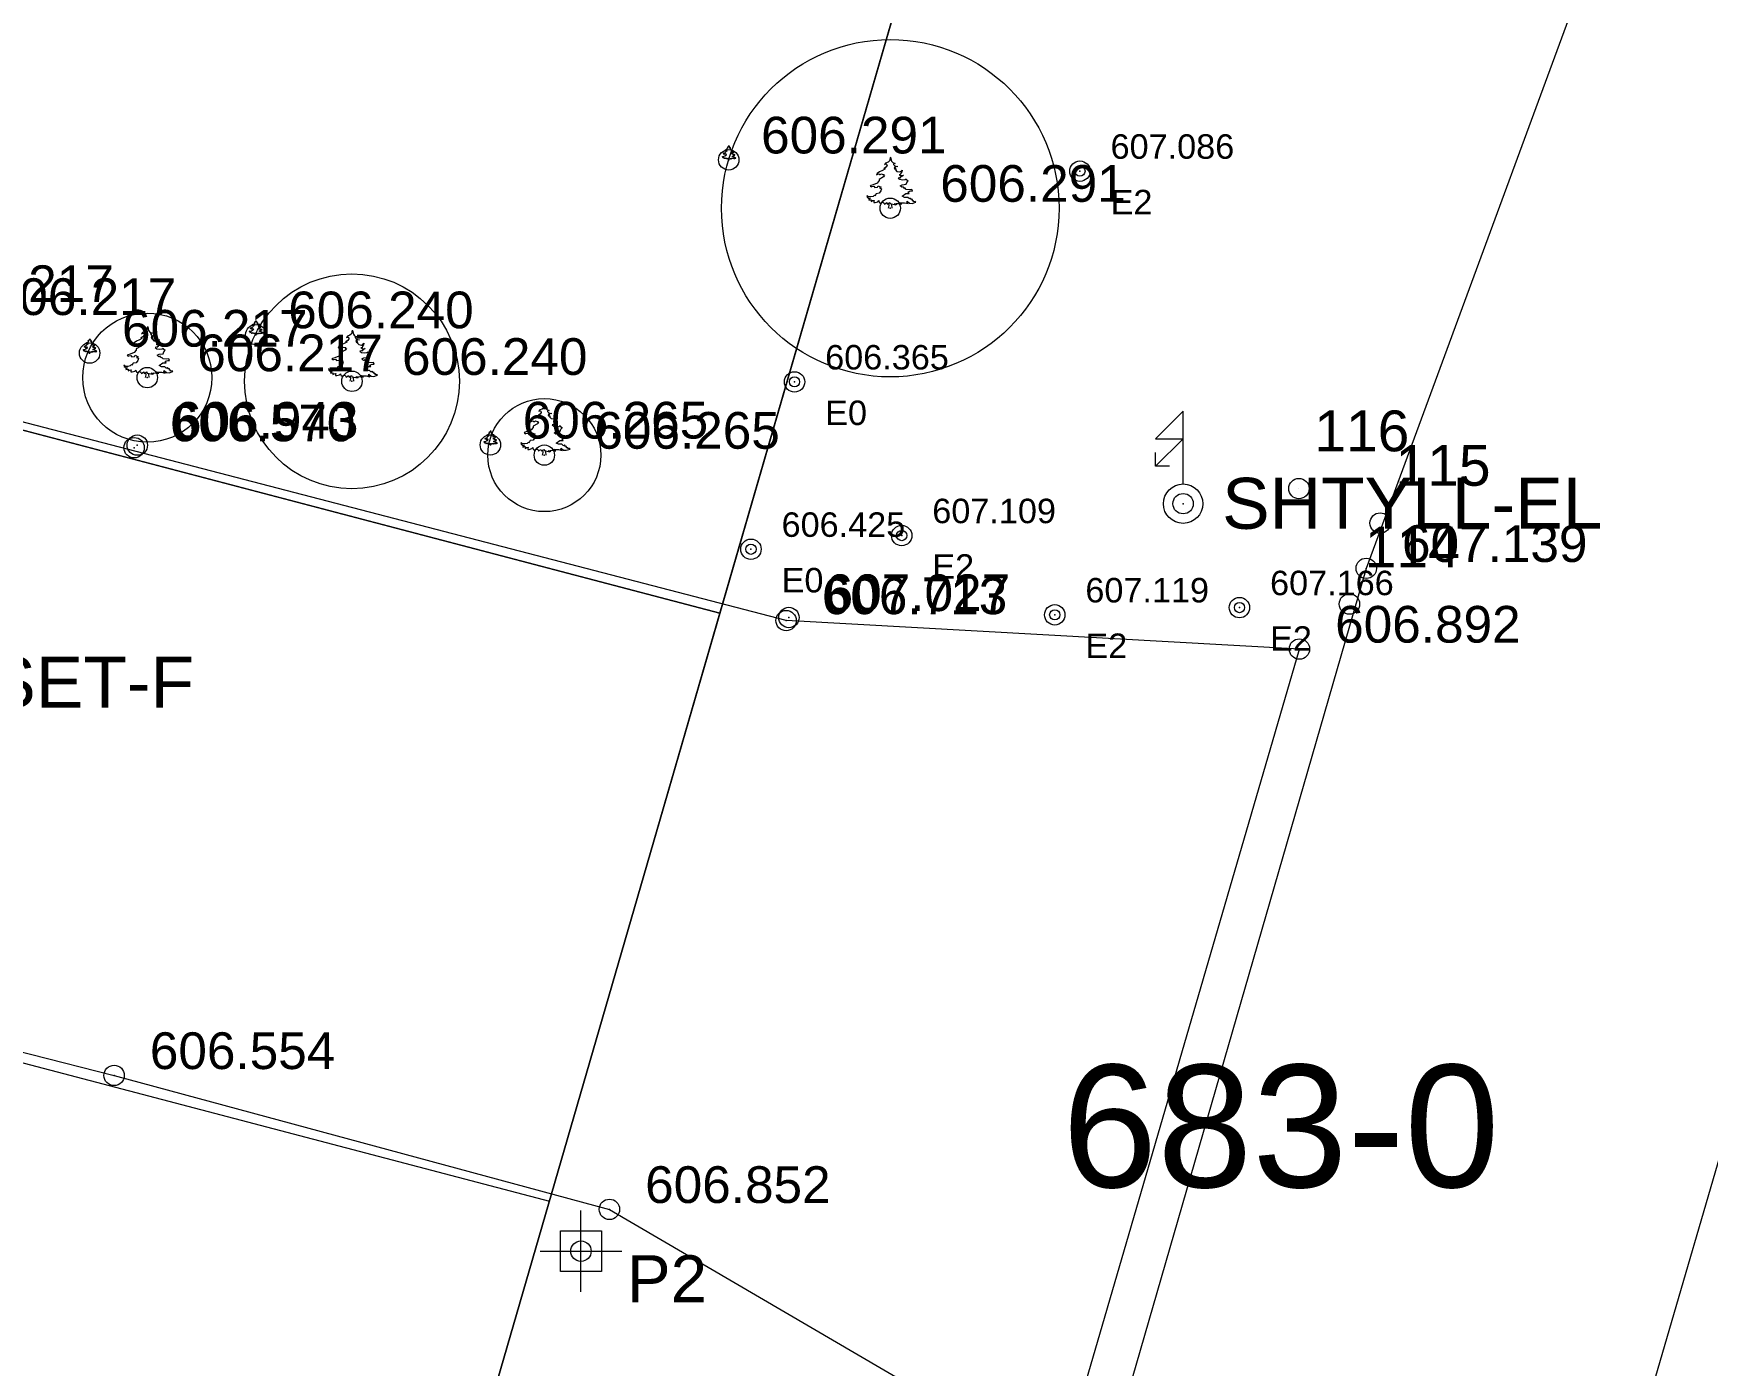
# Model space of a CAD drawing. Header units: metres. Extents: x 7508213 to 7508396, y 4696547 to 4696848.
# Drawn here: x 7508349.44 to 7508365.85, y 4696748.75 to 4696761.81 of the extents above; entities that cross this region are included whole.
import ezdxf

# ---------------------------------------------------------------- set-up
doc = ezdxf.new("R2010")
doc.units = ezdxf.units.M
doc.header["$PDMODE"] = 32
doc.header["$PDSIZE"] = 0.2
for name, color, linetype, lineweight, true_color in [('asfalt', 7, 'Continuous', 0, 0x7b8778), ('asfalt pikat', 7, 'Continuous', 0, 0x7b8778), ('muri pikat', 7, 'Continuous', 0, 0x874536), ('pisha', 7, 'Continuous', 0, 0x004d00), ('pisha kurorat', 7, 'Continuous', 0, 0x80b14e)]:
    doc.layers.add(name, color=color, linetype=linetype, lineweight=lineweight, true_color=true_color)
for name, color, linetype, lineweight in [('E0 pikat', 4, 'Continuous', 0), ('E1 pikat', 10, 'Continuous', 0), ('kati 0 pikat', 1, 'Continuous', 0), ('kati 0 pikat garb', 1, 'Continuous', 0), ('Nr-Kojshi', 251, 'Continuous', 0), ('Parc-Kojshi', 251, 'Continuous', 0), ('Parc-Re', 7, 'Continuous', 0), ('Puset fekali', 30, 'Continuous', 0), ('rrjet', 7, 'Continuous', 0), ('rruge', 31, 'Continuous', 0), ('rruge pikat', 31, 'Continuous', 0), ('Shtyll elektrike', 7, 'Continuous', 0)]:
    doc.layers.add(name, color=color, linetype=linetype, lineweight=lineweight)
doc.styles.get("Standard").update_dxf_attribs({"font": 'arial.ttf'})

# ---------------------------------------------------------------- blocks, each defined once
blk = doc.blocks.new('*U58')
at = {"color": 0, "linetype": 'ByBlock', "lineweight": -2, "transparency": 16777216}
blk.add_line((0, 0), (0, 0), dxfattribs=at)
blk.add_circle((0, 0), 0.5, dxfattribs=at)
blk = doc.blocks.new('*U1010', base_point=(7508350.233, 4696751.594, 606.554))
at = {"layer": 'rruge pikat', "linetype": 'ByBlock', "insert": (7508350.583, 4696751.834, 606.554), "char_height": 0.36, "attachment_point": 4}
blk.add_mtext('{\\C256;606.554}', dxfattribs=at)
blk = doc.blocks.new('*U1011', base_point=(7508350.233, 4696751.594, 606.554))
at = {"layer": 'rruge pikat', "linetype": 'ByBlock', "lineweight": -2}
blk.add_blockref('*U1010', (7508350.233, 4696751.594, 606.554), dxfattribs=at)
blk = doc.blocks.new('*U1012', base_point=(7508350.233, 4696751.594, 606.554))
at = {"layer": 'rruge pikat', "linetype": 'ByBlock', "lineweight": -2}
blk.add_blockref('*U1011', (7508350.233, 4696751.594, 606.554), dxfattribs=at)
at = {"layer": 'rruge pikat', "linetype": 'ByBlock', "lineweight": -2, "xscale": 0.1999999960000001, "yscale": 0.1999999960000001, "zscale": 0.1999999960000001}
blk.add_blockref('*U58', (7508350.233, 4696751.594, 606.554), dxfattribs=at)
blk = doc.blocks.new('*U1013', base_point=(7508355.087, 4696750.281, 606.852))
at = {"layer": 'rruge pikat', "linetype": 'ByBlock', "insert": (7508355.437, 4696750.521, 606.852), "char_height": 0.36, "attachment_point": 4}
blk.add_mtext('{\\C256;606.852}', dxfattribs=at)
blk = doc.blocks.new('*U1014', base_point=(7508355.087, 4696750.281, 606.852))
at = {"layer": 'rruge pikat', "linetype": 'ByBlock', "lineweight": -2}
blk.add_blockref('*U1013', (7508355.087, 4696750.281, 606.852), dxfattribs=at)
blk = doc.blocks.new('*U1015', base_point=(7508355.087, 4696750.281, 606.852))
at = {"layer": 'rruge pikat', "linetype": 'ByBlock', "lineweight": -2}
blk.add_blockref('*U1014', (7508355.087, 4696750.281, 606.852), dxfattribs=at)
at = {"layer": 'rruge pikat', "linetype": 'ByBlock', "lineweight": -2, "xscale": 0.1999999960000001, "yscale": 0.1999999960000001, "zscale": 0.1999999960000001}
blk.add_blockref('*U58', (7508355.087, 4696750.281, 606.852), dxfattribs=at)
blk = doc.blocks.new('*U1016', base_point=(7508356.818, 4696756.054, 606.713))
at = {"layer": 'rruge pikat', "linetype": 'ByBlock', "insert": (7508357.168, 4696756.294, 606.713), "char_height": 0.36, "attachment_point": 4}
blk.add_mtext('{\\C256;606.713}', dxfattribs=at)
blk = doc.blocks.new('*U1017', base_point=(7508356.818, 4696756.054, 606.713))
at = {"layer": 'rruge pikat', "linetype": 'ByBlock', "lineweight": -2}
blk.add_blockref('*U1016', (7508356.818, 4696756.054, 606.713), dxfattribs=at)
blk = doc.blocks.new('*U1018', base_point=(7508356.818, 4696756.054, 606.713))
at = {"layer": 'rruge pikat', "linetype": 'ByBlock', "lineweight": -2}
blk.add_blockref('*U1017', (7508356.818, 4696756.054, 606.713), dxfattribs=at)
at = {"layer": 'rruge pikat', "linetype": 'ByBlock', "lineweight": -2, "xscale": 0.1999999960000001, "yscale": 0.1999999960000001, "zscale": 0.1999999960000001}
blk.add_blockref('*U58', (7508356.818, 4696756.054, 606.713), dxfattribs=at)
blk = doc.blocks.new('*U1019', base_point=(7508356.846, 4696756.084, 607.027))
at = {"layer": 'muri pikat', "linetype": 'ByBlock', "insert": (7508357.196, 4696756.324, 607.027), "char_height": 0.36, "attachment_point": 4}
blk.add_mtext('{\\C256;607.027}', dxfattribs=at)
blk = doc.blocks.new('*U1020', base_point=(7508356.846, 4696756.084, 607.027))
at = {"layer": 'muri pikat', "linetype": 'ByBlock', "lineweight": -2}
blk.add_blockref('*U1019', (7508356.846, 4696756.084, 607.027), dxfattribs=at)
blk = doc.blocks.new('*U1021', base_point=(7508356.846, 4696756.084, 607.027))
at = {"layer": 'muri pikat', "linetype": 'ByBlock', "lineweight": -2}
blk.add_blockref('*U1020', (7508356.846, 4696756.084, 607.027), dxfattribs=at)
at = {"layer": 'muri pikat', "linetype": 'ByBlock', "lineweight": -2, "xscale": 0.1999999960000001, "yscale": 0.1999999960000001, "zscale": 0.1999999960000001}
blk.add_blockref('*U58', (7508356.846, 4696756.084, 607.027), dxfattribs=at)
blk = doc.blocks.new('*U1022', base_point=(7508350.46, 4696757.774, 606.943))
at = {"layer": 'muri pikat', "linetype": 'ByBlock', "insert": (7508350.81, 4696758.014, 606.943), "char_height": 0.36, "attachment_point": 4}
blk.add_mtext('{\\C256;606.943}', dxfattribs=at)
blk = doc.blocks.new('*U1023', base_point=(7508350.46, 4696757.774, 606.943))
at = {"layer": 'muri pikat', "linetype": 'ByBlock', "lineweight": -2}
blk.add_blockref('*U1022', (7508350.46, 4696757.774, 606.943), dxfattribs=at)
blk = doc.blocks.new('*U1024', base_point=(7508350.46, 4696757.774, 606.943))
at = {"layer": 'muri pikat', "linetype": 'ByBlock', "lineweight": -2}
blk.add_blockref('*U1023', (7508350.46, 4696757.774, 606.943), dxfattribs=at)
at = {"layer": 'muri pikat', "linetype": 'ByBlock', "lineweight": -2, "xscale": 0.1999999960000001, "yscale": 0.1999999960000001, "zscale": 0.1999999960000001}
blk.add_blockref('*U58', (7508350.46, 4696757.774, 606.943), dxfattribs=at)
blk = doc.blocks.new('*U1025', base_point=(7508350.429, 4696757.749, 606.57))
at = {"layer": 'muri pikat', "linetype": 'ByBlock', "insert": (7508350.779, 4696757.989, 606.57), "char_height": 0.36, "attachment_point": 4}
blk.add_mtext('{\\C256;606.570}', dxfattribs=at)
blk = doc.blocks.new('*U1026', base_point=(7508350.429, 4696757.749, 606.57))
at = {"layer": 'muri pikat', "linetype": 'ByBlock', "lineweight": -2}
blk.add_blockref('*U1025', (7508350.429, 4696757.749, 606.57), dxfattribs=at)
blk = doc.blocks.new('*U1027', base_point=(7508350.429, 4696757.749, 606.57))
at = {"layer": 'muri pikat', "linetype": 'ByBlock', "lineweight": -2}
blk.add_blockref('*U1026', (7508350.429, 4696757.749, 606.57), dxfattribs=at)
at = {"layer": 'muri pikat', "linetype": 'ByBlock', "lineweight": -2, "xscale": 0.1999999960000001, "yscale": 0.1999999960000001, "zscale": 0.1999999960000001}
blk.add_blockref('*U58', (7508350.429, 4696757.749, 606.57), dxfattribs=at)
blk = doc.blocks.new('*U1049', base_point=(7508361.849, 4696755.775, 606.892))
at = {"layer": 'rruge pikat', "linetype": 'ByBlock', "insert": (7508362.199, 4696756.015, 606.892), "char_height": 0.36, "attachment_point": 4}
blk.add_mtext('{\\C256;606.892}', dxfattribs=at)
blk = doc.blocks.new('*U1050', base_point=(7508361.849, 4696755.775, 606.892))
at = {"layer": 'rruge pikat', "linetype": 'ByBlock', "lineweight": -2}
blk.add_blockref('*U1049', (7508361.849, 4696755.775, 606.892), dxfattribs=at)
blk = doc.blocks.new('*U1051', base_point=(7508361.849, 4696755.775, 606.892))
at = {"layer": 'rruge pikat', "linetype": 'ByBlock', "lineweight": -2}
blk.add_blockref('*U1050', (7508361.849, 4696755.775, 606.892), dxfattribs=at)
at = {"layer": 'rruge pikat', "linetype": 'ByBlock', "lineweight": -2, "xscale": 0.1999999960000001, "yscale": 0.1999999960000001, "zscale": 0.1999999960000001}
blk.add_blockref('*U58', (7508361.849, 4696755.775, 606.892), dxfattribs=at)
blk = doc.blocks.new('Pole electricity_ Shtyllë Elekrike Druri - tension i lartë')
at = {"color": 1, "linetype": 'ByBlock', "lineweight": 0, "flags": 128}
for points in [[(0, 0.5), (0, 2.35), (-0.7, 1.65), (0, 1.65), (-0.7, 0.95)], [(-0.35, 0.95), (-0.7, 0.95), (-0.7, 1.3)]]:
    blk.add_lwpolyline(points, dxfattribs=at)
at = {"color": 1, "linetype": 'ByBlock', "lineweight": 0}
blk.add_circle((0, 0), 0.5, dxfattribs=at)
blk = doc.blocks.new('Shtylle_Elekrike_Druri')
at = {"color": 1, "lineweight": 0}
blk.add_blockref('Pole electricity_ Shtyllë Elekrike Druri - tension i lartë', (0, 0), dxfattribs=at)
blk = doc.blocks.new('*U1052', base_point=(7508360.709, 4696757.2, 606.998))
at = {"layer": 'Shtyll elektrike', "linetype": 'ByBlock', "insert": (7508361.091, 4696757.2, 606.998), "char_height": 0.5, "attachment_point": 4}
blk.add_mtext('SHTYLL-EL', dxfattribs=at)
blk = doc.blocks.new('*U1053', base_point=(7508360.709, 4696757.2, 606.998))
at = {"color": 0, "linetype": 'ByBlock', "lineweight": -2}
blk.add_blockref('*U1052', (7508360.709, 4696757.2, 606.998), dxfattribs=at)
blk = doc.blocks.new('*U1054', base_point=(7508360.709, 4696757.2, 606.998))
at = {"color": 0, "linetype": 'ByBlock', "lineweight": -2}
blk.add_blockref('*U1053', (7508360.709, 4696757.2, 606.998), dxfattribs=at)
at = {"layer": 'Shtyll elektrike', "color": 0, "linetype": 'ByBlock', "lineweight": -2, "xscale": 0.3859649109768737, "yscale": 0.3859649109768737, "zscale": 0.3859649109768737}
blk.add_blockref('Shtylle_Elekrike_Druri', (7508360.709, 4696757.2, 606.998), dxfattribs=at)
blk = doc.blocks.new('*U1055', base_point=(7508362.504, 4696756.566, 607.139))
at = {"layer": 'asfalt pikat', "linetype": 'ByBlock', "insert": (7508362.854, 4696756.806, 607.139), "char_height": 0.36, "attachment_point": 4}
blk.add_mtext('{\\C256;607.139}', dxfattribs=at)
blk = doc.blocks.new('*U1056', base_point=(7508362.504, 4696756.566, 607.139))
at = {"layer": 'asfalt pikat', "linetype": 'ByBlock', "lineweight": -2}
blk.add_blockref('*U1055', (7508362.504, 4696756.566, 607.139), dxfattribs=at)
blk = doc.blocks.new('*U1057', base_point=(7508362.504, 4696756.566, 607.139))
at = {"layer": 'asfalt pikat', "linetype": 'ByBlock', "lineweight": -2}
blk.add_blockref('*U1056', (7508362.504, 4696756.566, 607.139), dxfattribs=at)
at = {"layer": 'asfalt pikat', "linetype": 'ByBlock', "lineweight": -2, "xscale": 0.1999999960000001, "yscale": 0.1999999960000001, "zscale": 0.1999999960000001}
blk.add_blockref('*U58', (7508362.504, 4696756.566, 607.139), dxfattribs=at)
blk = doc.blocks.new('*U1100', base_point=(7508359.698, 4696760.46, 607.086))
at = {"layer": 'E1 pikat', "linetype": 'ByBlock', "char_height": 0.24}
for s, insert, attachment_point in [('607.086', (7508359.998, 4696760.7, 607.086), 4), ('E2', (7508359.998, 4696760.277, 607.086), 1)]:
    blk.add_mtext(s, dxfattribs=dict(at, insert=insert, attachment_point=attachment_point))
blk = doc.blocks.new('*U1101', base_point=(7508359.698, 4696760.46, 607.086))
at = {"layer": 'E1 pikat', "linetype": 'ByBlock', "lineweight": -2}
blk.add_blockref('*U1100', (7508359.698, 4696760.46, 607.086), dxfattribs=at)
blk = doc.blocks.new('*U1102', base_point=(7508359.698, 4696760.46, 607.086))
at = {"layer": 'E1 pikat', "linetype": 'ByBlock', "lineweight": -2}
blk.add_blockref('*U1101', (7508359.698, 4696760.46, 607.086), dxfattribs=at)
at = {"layer": 'E1 pikat', "linetype": 'ByBlock', "lineweight": -2, "xscale": 0.09999999800000003, "yscale": 0.09999999800000003, "zscale": 0.09999999800000003}
blk.add_blockref('*U58', (7508359.698, 4696760.46, 607.086), dxfattribs=at)
blk = doc.blocks.new('*U1103', base_point=(7508357.951, 4696756.887, 607.109))
at = {"layer": 'E1 pikat', "linetype": 'ByBlock', "char_height": 0.24}
for s, insert, attachment_point in [('607.109', (7508358.251, 4696757.127, 607.109), 4), ('E2', (7508358.251, 4696756.704, 607.109), 1)]:
    blk.add_mtext(s, dxfattribs=dict(at, insert=insert, attachment_point=attachment_point))
blk = doc.blocks.new('*U1104', base_point=(7508357.951, 4696756.887, 607.109))
at = {"layer": 'E1 pikat', "linetype": 'ByBlock', "lineweight": -2}
blk.add_blockref('*U1103', (7508357.951, 4696756.887, 607.109), dxfattribs=at)
blk = doc.blocks.new('*U1105', base_point=(7508357.951, 4696756.887, 607.109))
at = {"layer": 'E1 pikat', "linetype": 'ByBlock', "lineweight": -2}
blk.add_blockref('*U1104', (7508357.951, 4696756.887, 607.109), dxfattribs=at)
at = {"layer": 'E1 pikat', "linetype": 'ByBlock', "lineweight": -2, "xscale": 0.09999999800000003, "yscale": 0.09999999800000003, "zscale": 0.09999999800000003}
blk.add_blockref('*U58', (7508357.951, 4696756.887, 607.109), dxfattribs=at)
blk = doc.blocks.new('*U1106', base_point=(7508359.451, 4696756.11, 607.119))
at = {"layer": 'E1 pikat', "linetype": 'ByBlock', "char_height": 0.24}
for s, insert, attachment_point in [('607.119', (7508359.751, 4696756.35, 607.119), 4), ('E2', (7508359.751, 4696755.927, 607.119), 1)]:
    blk.add_mtext(s, dxfattribs=dict(at, insert=insert, attachment_point=attachment_point))
blk = doc.blocks.new('*U1107', base_point=(7508359.451, 4696756.11, 607.119))
at = {"layer": 'E1 pikat', "linetype": 'ByBlock', "lineweight": -2}
blk.add_blockref('*U1106', (7508359.451, 4696756.11, 607.119), dxfattribs=at)
blk = doc.blocks.new('*U1108', base_point=(7508359.451, 4696756.11, 607.119))
at = {"layer": 'E1 pikat', "linetype": 'ByBlock', "lineweight": -2}
blk.add_blockref('*U1107', (7508359.451, 4696756.11, 607.119), dxfattribs=at)
at = {"layer": 'E1 pikat', "linetype": 'ByBlock', "lineweight": -2, "xscale": 0.09999999800000003, "yscale": 0.09999999800000003, "zscale": 0.09999999800000003}
blk.add_blockref('*U58', (7508359.451, 4696756.11, 607.119), dxfattribs=at)
blk = doc.blocks.new('*U1109', base_point=(7508361.261, 4696756.181, 607.166))
at = {"layer": 'E1 pikat', "linetype": 'ByBlock', "char_height": 0.24}
for s, insert, attachment_point in [('607.166', (7508361.561, 4696756.421, 607.166), 4), ('E2', (7508361.561, 4696755.998, 607.166), 1)]:
    blk.add_mtext(s, dxfattribs=dict(at, insert=insert, attachment_point=attachment_point))
blk = doc.blocks.new('*U1110', base_point=(7508361.261, 4696756.181, 607.166))
at = {"layer": 'E1 pikat', "linetype": 'ByBlock', "lineweight": -2}
blk.add_blockref('*U1109', (7508361.261, 4696756.181, 607.166), dxfattribs=at)
blk = doc.blocks.new('*U1111', base_point=(7508361.261, 4696756.181, 607.166))
at = {"layer": 'E1 pikat', "linetype": 'ByBlock', "lineweight": -2}
blk.add_blockref('*U1110', (7508361.261, 4696756.181, 607.166), dxfattribs=at)
at = {"layer": 'E1 pikat', "linetype": 'ByBlock', "lineweight": -2, "xscale": 0.09999999800000003, "yscale": 0.09999999800000003, "zscale": 0.09999999800000003}
blk.add_blockref('*U58', (7508361.261, 4696756.181, 607.166), dxfattribs=at)
blk = doc.blocks.new('*U1112', base_point=(7508362.339, 4696756.216, 607.101))
at = {"layer": 'kati 0 pikat', "linetype": 'ByBlock', "insert": (7508362.489, 4696756.576, 607.101), "char_height": 0.4, "attachment_point": 7}
blk.add_mtext('114', dxfattribs=at)
blk = doc.blocks.new('*U1113', base_point=(7508362.339, 4696756.216, 607.101))
at = {"layer": 'kati 0 pikat', "linetype": 'ByBlock', "lineweight": -2}
blk.add_blockref('*U1112', (7508362.339, 4696756.216, 607.101), dxfattribs=at)
blk = doc.blocks.new('*U1114', base_point=(7508362.339, 4696756.216, 607.101))
at = {"layer": 'kati 0 pikat', "linetype": 'ByBlock', "lineweight": -2}
blk.add_blockref('*U1113', (7508362.339, 4696756.216, 607.101), dxfattribs=at)
at = {"layer": 'kati 0 pikat', "linetype": 'ByBlock', "lineweight": -2, "xscale": 0.1999999960000001, "yscale": 0.1999999960000001, "zscale": 0.1999999960000001}
blk.add_blockref('*U58', (7508362.339, 4696756.216, 607.101), dxfattribs=at)
blk = doc.blocks.new('*U1115', base_point=(7508362.64, 4696757.01, 607.108))
at = {"layer": 'kati 0 pikat', "linetype": 'ByBlock', "insert": (7508362.79, 4696757.37, 607.108), "char_height": 0.4, "attachment_point": 7}
blk.add_mtext('115', dxfattribs=at)
blk = doc.blocks.new('*U1116', base_point=(7508362.64, 4696757.01, 607.108))
at = {"layer": 'kati 0 pikat', "linetype": 'ByBlock', "lineweight": -2}
blk.add_blockref('*U1115', (7508362.64, 4696757.01, 607.108), dxfattribs=at)
blk = doc.blocks.new('*U1117', base_point=(7508362.64, 4696757.01, 607.108))
at = {"layer": 'kati 0 pikat', "linetype": 'ByBlock', "lineweight": -2}
blk.add_blockref('*U1116', (7508362.64, 4696757.01, 607.108), dxfattribs=at)
at = {"layer": 'kati 0 pikat', "linetype": 'ByBlock', "lineweight": -2, "xscale": 0.1999999960000001, "yscale": 0.1999999960000001, "zscale": 0.1999999960000001}
blk.add_blockref('*U58', (7508362.64, 4696757.01, 607.108), dxfattribs=at)
blk = doc.blocks.new('*U1118', base_point=(7508361.844, 4696757.348, 607.221))
at = {"layer": 'kati 0 pikat', "linetype": 'ByBlock', "insert": (7508361.994, 4696757.708, 607.221), "char_height": 0.4, "attachment_point": 7}
blk.add_mtext('116', dxfattribs=at)
blk = doc.blocks.new('*U1119', base_point=(7508361.844, 4696757.348, 607.221))
at = {"layer": 'kati 0 pikat', "linetype": 'ByBlock', "lineweight": -2}
blk.add_blockref('*U1118', (7508361.844, 4696757.348, 607.221), dxfattribs=at)
blk = doc.blocks.new('*U1120', base_point=(7508361.844, 4696757.348, 607.221))
at = {"layer": 'kati 0 pikat', "linetype": 'ByBlock', "lineweight": -2}
blk.add_blockref('*U1119', (7508361.844, 4696757.348, 607.221), dxfattribs=at)
at = {"layer": 'kati 0 pikat', "linetype": 'ByBlock', "lineweight": -2, "xscale": 0.1999999960000001, "yscale": 0.1999999960000001, "zscale": 0.1999999960000001}
blk.add_blockref('*U58', (7508361.844, 4696757.348, 607.221), dxfattribs=at)
blk = doc.blocks.new('Tree-Evergreen')
for points in [[(0.08, 11.86), (-0.14, 11), (-0.49, 10.7), (-1.08, 10.5), (-1.31, 10.2), (-1.08, 10.3), (-0.84, 10.25), (-0.73, 9.9), (-1, 9.51), (-1.39, 9.26), (-1.51, 9.16), (-1.19, 9.21), (-1.23, 9.11), (-1.78, 8.76), (-2.48, 8.46), (-3.03, 8.06), (-3.22, 7.76), (-3.03, 7.86), (-2.67, 7.96), (-2.48, 7.86), (-2.32, 7.86), (-2.05, 7.96)], [(0.09, 11.83), (0.32, 10.97), (0.61, 10.6), (1.14, 10.37), (0.95, 10.37), (0.75, 10.26), (0.76, 10.15), (1.06, 9.82), (1.75, 9.67), (1.28, 9.6), (0.87, 9.45), (0.99, 9.4), (0.9, 9.25), (1.26, 9.34), (0.97, 9.12), (1.38, 9.01), (1.23, 8.94), (1.56, 8.54), (2.23, 8.43), (2.57, 8.65), (2.74, 8.87), (2.73, 8.76), (2.69, 8.45), (2.42, 8.15), (2.33, 7.79), (2.04, 7.79), (2.36, 7.64), (2.76, 7.57), (3.07, 7.66), (2.83, 7.48), (2.45, 7.4), (2.64, 7.35), (2.28, 7.17), (2.49, 7.13), (1.85, 7.02), (2.23, 6.73), (2.83, 6.6), (3.47, 6.67), (3.72, 6.87), (3.74, 6.67), (4.19, 6.38)], [(-2.03, 7.96), (-1.7, 7.86), (-1.43, 7.86), (-1.58, 7.61), (-1.31, 7.61), (-1.55, 7.26), (-2.56, 6.71), (-2.6, 6.41), (-3.03, 5.86), (-3.96, 5.46), (-4.5, 5.31), (-4.66, 5.11), (-4.35, 4.96), (-4.27, 5.06), (-3.84, 5.11), (-3.61, 4.81), (-2.99, 4.91), (-2.79, 5.21), (-2.13, 4.86), (-2.4, 4.86), (-2.52, 4.71), (-2.05, 4.51), (-2.17, 4.01), (-2.6, 3.46), (-3.3, 3.37), (-3.61, 2.82), (-3.69, 3.02), (-4, 2.72), (-4.54, 2.62), (-5.05, 2.62), (-5.44, 2.87), (-5.4, 2.57), (-5.17, 2.42), (-5.09, 2.27), (-4.7, 2.32), (-4.97, 1.87), (-4.47, 1.97), (-4.47, 1.57), (-4.12, 1.77), (-3.73, 1.82), (-3.84, 1.57), (-3.8, 1.32), (-3.53, 1.32), (-2.87, 1.52), (-2.64, 1.77), (-2.56, 1.32), (-2.13, 1.12), (-2.05, 1.27), (-1.7, 1.42), (-1.51, 1.27), (-1.35, 0.97), (-0.81, 1.32), (-0.69, 0.97), (-0.1, 1.32), (0.01, 1.07), (1.26, 0.77), (0.87, 1.02), (1.53, 0.87), (1.26, 1.07), (1.8, 1.12), (2.27, 0.97), (2.7, 1.02), (2.23, 1.27), (3.32, 1.27), (4.14, 1.07), (3.87, 1.37), (3.95, 1.62), (4.49, 1.17), (5.11, 1.12), (5.97, 1.42), (5.78, 1.57), (5.43, 1.52), (5.43, 1.72), (5.15, 1.72), (5.15, 2.02), (4.92, 2.02), (4.69, 2.37), (4.61, 2.17), (4.37, 2.22), (4.06, 2.52), (3.63, 2.52), (3.28, 2.52), (2.74, 2.82), (3.63, 3.41), (4.37, 3.41), (4.18, 3.81), (4.76, 4.01), (5.15, 3.96), (5, 4.36), (4.45, 4.26), (3.67, 4.36), (3.4, 4.71), (3.17, 4.61), (3.01, 4.96), (2.66, 4.86), (2.27, 5.21), (2.78, 5.46), (3.67, 5.56), (3.87, 6.01), (4.18, 6.36)]]:
    blk.add_lwpolyline(points)
at = {"flags": 128}
for points in [[(-0.41, 0), (-0.28, 0.63), (-0.32, 1.18)], [(0.41, 0), (0.34, 0.8), (0.35, 0.99)]]:
    blk.add_lwpolyline(points, dxfattribs=at)
blk = doc.blocks.new('*U1166', base_point=(7508348.095, 4696759.114, 606.217))
at = {"layer": 'pisha kurorat', "linetype": 'ByBlock', "insert": (7508348.412, 4696759.354, 606.217), "char_height": 0.36, "attachment_point": 4}
blk.add_mtext('{\\C256;606.217}', dxfattribs=at)
blk = doc.blocks.new('*U1167', base_point=(7508348.095, 4696759.114, 606.217))
at = {"layer": 'pisha kurorat', "linetype": 'ByBlock', "lineweight": -2}
blk.add_blockref('*U1166', (7508348.095, 4696759.114, 606.217), dxfattribs=at)
blk = doc.blocks.new('*U1168', base_point=(7508348.095, 4696759.114, 606.217))
at = {"layer": 'pisha kurorat', "linetype": 'ByBlock', "lineweight": -2}
blk.add_blockref('*U1167', (7508348.095, 4696759.114, 606.217), dxfattribs=at)
at = {"layer": 'pisha kurorat', "linetype": 'ByBlock', "lineweight": -2, "xscale": 0.0118018967334034, "yscale": 0.0118018967334034, "zscale": 0.0118018967334034}
blk.add_blockref('Tree-Evergreen', (7508348.095, 4696759.114, 606.217), dxfattribs=at)
blk = doc.blocks.new('*U1169', base_point=(7508348.534, 4696758.987, 606.217))
at = {"layer": 'pisha', "linetype": 'ByBlock', "insert": (7508349.024, 4696759.227, 606.217), "char_height": 0.36, "attachment_point": 4}
blk.add_mtext('{\\C256;606.217}', dxfattribs=at)
blk = doc.blocks.new('*U1170', base_point=(7508348.534, 4696758.987, 606.217))
at = {"layer": 'pisha', "linetype": 'ByBlock', "lineweight": -2}
blk.add_blockref('*U1169', (7508348.534, 4696758.987, 606.217), dxfattribs=at)
blk = doc.blocks.new('*U1171', base_point=(7508348.534, 4696758.987, 606.217))
at = {"layer": 'pisha', "linetype": 'ByBlock', "lineweight": -2, "xscale": 0.04214963119072643, "yscale": 0.04214963119072643, "zscale": 0.04214963119072643}
blk.add_blockref('Tree-Evergreen', (7508348.534, 4696758.987, 606.217), dxfattribs=at)
at = {"layer": 'pisha', "linetype": 'ByBlock', "lineweight": -2}
blk.add_blockref('*U1170', (7508348.534, 4696758.987, 606.217), dxfattribs=at)
blk = doc.blocks.new('*U1172', base_point=(7508350.558, 4696758.436, 606.217))
at = {"layer": 'pisha', "linetype": 'ByBlock', "insert": (7508351.048, 4696758.676, 606.217), "char_height": 0.36, "attachment_point": 4}
blk.add_mtext('{\\C256;606.217}', dxfattribs=at)
blk = doc.blocks.new('*U1173', base_point=(7508350.558, 4696758.436, 606.217))
at = {"layer": 'pisha', "linetype": 'ByBlock', "lineweight": -2}
blk.add_blockref('*U1172', (7508350.558, 4696758.436, 606.217), dxfattribs=at)
blk = doc.blocks.new('*U1174', base_point=(7508350.558, 4696758.436, 606.217))
at = {"layer": 'pisha', "linetype": 'ByBlock', "lineweight": -2, "xscale": 0.04214963119072643, "yscale": 0.04214963119072643, "zscale": 0.04214963119072643}
blk.add_blockref('Tree-Evergreen', (7508350.558, 4696758.436, 606.217), dxfattribs=at)
at = {"layer": 'pisha', "linetype": 'ByBlock', "lineweight": -2}
blk.add_blockref('*U1173', (7508350.558, 4696758.436, 606.217), dxfattribs=at)
blk = doc.blocks.new('*U1175', base_point=(7508349.993, 4696758.677, 606.217))
at = {"layer": 'pisha kurorat', "linetype": 'ByBlock', "insert": (7508350.31, 4696758.917, 606.217), "char_height": 0.36, "attachment_point": 4}
blk.add_mtext('{\\C256;606.217}', dxfattribs=at)
blk = doc.blocks.new('*U1176', base_point=(7508349.993, 4696758.677, 606.217))
at = {"layer": 'pisha kurorat', "linetype": 'ByBlock', "lineweight": -2}
blk.add_blockref('*U1175', (7508349.993, 4696758.677, 606.217), dxfattribs=at)
blk = doc.blocks.new('*U1177', base_point=(7508349.993, 4696758.677, 606.217))
at = {"layer": 'pisha kurorat', "linetype": 'ByBlock', "lineweight": -2}
blk.add_blockref('*U1176', (7508349.993, 4696758.677, 606.217), dxfattribs=at)
at = {"layer": 'pisha kurorat', "linetype": 'ByBlock', "lineweight": -2, "xscale": 0.0118018967334034, "yscale": 0.0118018967334034, "zscale": 0.0118018967334034}
blk.add_blockref('Tree-Evergreen', (7508349.993, 4696758.677, 606.217), dxfattribs=at)
blk = doc.blocks.new('*U1178', base_point=(7508351.622, 4696758.857, 606.24))
at = {"layer": 'pisha kurorat', "linetype": 'ByBlock', "insert": (7508351.939, 4696759.097, 606.24), "char_height": 0.36, "attachment_point": 4}
blk.add_mtext('{\\C256;606.240}', dxfattribs=at)
blk = doc.blocks.new('*U1179', base_point=(7508351.622, 4696758.857, 606.24))
at = {"layer": 'pisha kurorat', "linetype": 'ByBlock', "lineweight": -2}
blk.add_blockref('*U1178', (7508351.622, 4696758.857, 606.24), dxfattribs=at)
blk = doc.blocks.new('*U1180', base_point=(7508351.622, 4696758.857, 606.24))
at = {"layer": 'pisha kurorat', "linetype": 'ByBlock', "lineweight": -2}
blk.add_blockref('*U1179', (7508351.622, 4696758.857, 606.24), dxfattribs=at)
at = {"layer": 'pisha kurorat', "linetype": 'ByBlock', "lineweight": -2, "xscale": 0.0118018967334034, "yscale": 0.0118018967334034, "zscale": 0.0118018967334034}
blk.add_blockref('Tree-Evergreen', (7508351.622, 4696758.857, 606.24), dxfattribs=at)
blk = doc.blocks.new('*U1181', base_point=(7508352.564, 4696758.4, 606.24))
at = {"layer": 'pisha', "linetype": 'ByBlock', "insert": (7508353.054, 4696758.64, 606.24), "char_height": 0.36, "attachment_point": 4}
blk.add_mtext('{\\C256;606.240}', dxfattribs=at)
blk = doc.blocks.new('*U1182', base_point=(7508352.564, 4696758.4, 606.24))
at = {"layer": 'pisha', "linetype": 'ByBlock', "lineweight": -2}
blk.add_blockref('*U1181', (7508352.564, 4696758.4, 606.24), dxfattribs=at)
blk = doc.blocks.new('*U1183', base_point=(7508352.564, 4696758.4, 606.24))
at = {"layer": 'pisha', "linetype": 'ByBlock', "lineweight": -2, "xscale": 0.04214963119072643, "yscale": 0.04214963119072643, "zscale": 0.04214963119072643}
blk.add_blockref('Tree-Evergreen', (7508352.564, 4696758.4, 606.24), dxfattribs=at)
at = {"layer": 'pisha', "linetype": 'ByBlock', "lineweight": -2}
blk.add_blockref('*U1182', (7508352.564, 4696758.4, 606.24), dxfattribs=at)
blk = doc.blocks.new('*U1184', base_point=(7508354.449, 4696757.676, 606.265))
at = {"layer": 'pisha', "linetype": 'ByBlock', "insert": (7508354.939, 4696757.916, 606.265), "char_height": 0.36, "attachment_point": 4}
blk.add_mtext('{\\C256;606.265}', dxfattribs=at)
blk = doc.blocks.new('*U1185', base_point=(7508354.449, 4696757.676, 606.265))
at = {"layer": 'pisha', "linetype": 'ByBlock', "lineweight": -2}
blk.add_blockref('*U1184', (7508354.449, 4696757.676, 606.265), dxfattribs=at)
blk = doc.blocks.new('*U1186', base_point=(7508354.449, 4696757.676, 606.265))
at = {"layer": 'pisha', "linetype": 'ByBlock', "lineweight": -2, "xscale": 0.04214963119072643, "yscale": 0.04214963119072643, "zscale": 0.04214963119072643}
blk.add_blockref('Tree-Evergreen', (7508354.449, 4696757.676, 606.265), dxfattribs=at)
at = {"layer": 'pisha', "linetype": 'ByBlock', "lineweight": -2}
blk.add_blockref('*U1185', (7508354.449, 4696757.676, 606.265), dxfattribs=at)
blk = doc.blocks.new('*U1187', base_point=(7508353.92, 4696757.776, 606.265))
at = {"layer": 'pisha kurorat', "linetype": 'ByBlock', "insert": (7508354.237, 4696758.016, 606.265), "char_height": 0.36, "attachment_point": 4}
blk.add_mtext('{\\C256;606.265}', dxfattribs=at)
blk = doc.blocks.new('*U1188', base_point=(7508353.92, 4696757.776, 606.265))
at = {"layer": 'pisha kurorat', "linetype": 'ByBlock', "lineweight": -2}
blk.add_blockref('*U1187', (7508353.92, 4696757.776, 606.265), dxfattribs=at)
blk = doc.blocks.new('*U1189', base_point=(7508353.92, 4696757.776, 606.265))
at = {"layer": 'pisha kurorat', "linetype": 'ByBlock', "lineweight": -2}
blk.add_blockref('*U1188', (7508353.92, 4696757.776, 606.265), dxfattribs=at)
at = {"layer": 'pisha kurorat', "linetype": 'ByBlock', "lineweight": -2, "xscale": 0.0118018967334034, "yscale": 0.0118018967334034, "zscale": 0.0118018967334034}
blk.add_blockref('Tree-Evergreen', (7508353.92, 4696757.776, 606.265), dxfattribs=at)
blk = doc.blocks.new('*U1190', base_point=(7508356.474, 4696756.753, 606.425))
at = {"layer": 'E0 pikat', "linetype": 'ByBlock', "char_height": 0.24}
for s, insert, attachment_point in [('606.425', (7508356.774, 4696756.993, 606.425), 4), ('E0', (7508356.774, 4696756.57, 606.425), 1)]:
    blk.add_mtext(s, dxfattribs=dict(at, insert=insert, attachment_point=attachment_point))
blk = doc.blocks.new('*U1191', base_point=(7508356.474, 4696756.753, 606.425))
at = {"layer": 'E0 pikat', "linetype": 'ByBlock', "lineweight": -2}
blk.add_blockref('*U1190', (7508356.474, 4696756.753, 606.425), dxfattribs=at)
blk = doc.blocks.new('*U1192', base_point=(7508356.474, 4696756.753, 606.425))
at = {"layer": 'E0 pikat', "linetype": 'ByBlock', "lineweight": -2}
blk.add_blockref('*U1191', (7508356.474, 4696756.753, 606.425), dxfattribs=at)
at = {"layer": 'E0 pikat', "linetype": 'ByBlock', "lineweight": -2, "xscale": 0.09999999800000003, "yscale": 0.09999999800000003, "zscale": 0.09999999800000003}
blk.add_blockref('*U58', (7508356.474, 4696756.753, 606.425), dxfattribs=at)
blk = doc.blocks.new('*U1193', base_point=(7508356.901, 4696758.394, 606.365))
at = {"layer": 'E0 pikat', "linetype": 'ByBlock', "char_height": 0.24}
for s, insert, attachment_point in [('606.365', (7508357.201, 4696758.634, 606.365), 4), ('E0', (7508357.201, 4696758.211, 606.365), 1)]:
    blk.add_mtext(s, dxfattribs=dict(at, insert=insert, attachment_point=attachment_point))
blk = doc.blocks.new('*U1194', base_point=(7508356.901, 4696758.394, 606.365))
at = {"layer": 'E0 pikat', "linetype": 'ByBlock', "lineweight": -2}
blk.add_blockref('*U1193', (7508356.901, 4696758.394, 606.365), dxfattribs=at)
blk = doc.blocks.new('*U1195', base_point=(7508356.901, 4696758.394, 606.365))
at = {"layer": 'E0 pikat', "linetype": 'ByBlock', "lineweight": -2}
blk.add_blockref('*U1194', (7508356.901, 4696758.394, 606.365), dxfattribs=at)
at = {"layer": 'E0 pikat', "linetype": 'ByBlock', "lineweight": -2, "xscale": 0.09999999800000003, "yscale": 0.09999999800000003, "zscale": 0.09999999800000003}
blk.add_blockref('*U58', (7508356.901, 4696758.394, 606.365), dxfattribs=at)
blk = doc.blocks.new('*U1196', base_point=(7508357.839, 4696760.097, 606.291))
at = {"layer": 'pisha', "linetype": 'ByBlock', "insert": (7508358.329, 4696760.337, 606.291), "char_height": 0.36, "attachment_point": 4}
blk.add_mtext('{\\C256;606.291}', dxfattribs=at)
blk = doc.blocks.new('*U1197', base_point=(7508357.839, 4696760.097, 606.291))
at = {"layer": 'pisha', "linetype": 'ByBlock', "lineweight": -2}
blk.add_blockref('*U1196', (7508357.839, 4696760.097, 606.291), dxfattribs=at)
blk = doc.blocks.new('*U1198', base_point=(7508357.839, 4696760.097, 606.291))
at = {"layer": 'pisha', "linetype": 'ByBlock', "lineweight": -2, "xscale": 0.04214963119072643, "yscale": 0.04214963119072643, "zscale": 0.04214963119072643}
blk.add_blockref('Tree-Evergreen', (7508357.839, 4696760.097, 606.291), dxfattribs=at)
at = {"layer": 'pisha', "linetype": 'ByBlock', "lineweight": -2}
blk.add_blockref('*U1197', (7508357.839, 4696760.097, 606.291), dxfattribs=at)
blk = doc.blocks.new('*U1199', base_point=(7508356.256, 4696760.571, 606.291))
at = {"layer": 'pisha kurorat', "linetype": 'ByBlock', "insert": (7508356.573, 4696760.811, 606.291), "char_height": 0.36, "attachment_point": 4}
blk.add_mtext('{\\C256;606.291}', dxfattribs=at)
blk = doc.blocks.new('*U1200', base_point=(7508356.256, 4696760.571, 606.291))
at = {"layer": 'pisha kurorat', "linetype": 'ByBlock', "lineweight": -2}
blk.add_blockref('*U1199', (7508356.256, 4696760.571, 606.291), dxfattribs=at)
blk = doc.blocks.new('*U1201', base_point=(7508356.256, 4696760.571, 606.291))
at = {"layer": 'pisha kurorat', "linetype": 'ByBlock', "lineweight": -2}
blk.add_blockref('*U1200', (7508356.256, 4696760.571, 606.291), dxfattribs=at)
at = {"layer": 'pisha kurorat', "linetype": 'ByBlock', "lineweight": -2, "xscale": 0.0118018967334034, "yscale": 0.0118018967334034, "zscale": 0.0118018967334034}
blk.add_blockref('Tree-Evergreen', (7508356.256, 4696760.571, 606.291), dxfattribs=at)
blk = doc.blocks.new('Settling Basin - PK ujrat e zeza')
at = {"color": 21, "lineweight": 0, "flags": 128}
for points in [[(-0.949, 0.274), (0.962, 0.274)], [(-0.946, -0.326), (0.961, -0.326)]]:
    blk.add_lwpolyline(points, dxfattribs=at)
at = {"color": 21, "lineweight": 0}
blk.add_circle((0, 0), 1, dxfattribs=at)
blk = doc.blocks.new('Puset_Kan_Atmosferik')
blk.add_blockref('Settling Basin - PK ujrat e zeza', (0, 0))
blk = doc.blocks.new('*U1661', base_point=(7508347.459, 4696755.447, 606.383))
at = {"layer": 'Puset fekali', "linetype": 'ByBlock', "insert": (7508348.029, 4696755.447, 606.383), "char_height": 0.5, "attachment_point": 4}
blk.add_mtext('PUSET-F', dxfattribs=at)
blk = doc.blocks.new('*U1662', base_point=(7508347.459, 4696755.447, 606.383))
at = {"layer": 'Puset fekali', "color": 0, "linetype": 'ByBlock', "lineweight": -2}
blk.add_blockref('*U1661', (7508347.459, 4696755.447, 606.383), dxfattribs=at)
blk = doc.blocks.new('*U1663', base_point=(7508347.459, 4696755.447, 606.383))
at = {"layer": 'Puset fekali', "color": 0, "linetype": 'ByBlock', "lineweight": -2, "xscale": 0.4199999954853257, "yscale": 0.4199999954853257, "zscale": 0.4199999954853257}
blk.add_blockref('Puset_Kan_Atmosferik', (7508347.459, 4696755.447, 606.383), dxfattribs=at)
at = {"layer": 'Puset fekali', "color": 0, "linetype": 'ByBlock', "lineweight": -2}
blk.add_blockref('*U1662', (7508347.459, 4696755.447, 606.383), dxfattribs=at)
blk = doc.blocks.new('*U1667')
at = {"color": 0, "linetype": 'ByBlock', "lineweight": -2, "transparency": 16777216}
for p, q in [((0, -1), (0, 1)), ((-1, 0), (1, 0))]:
    blk.add_line(p, q, dxfattribs=at)
blk.add_lwpolyline([(-0.5, -0.5), (-0.5, 0.5), (0.5, 0.5), (0.5, -0.5)], close=True, dxfattribs=at)
blk = doc.blocks.new('*U1680', base_point=(7508354.808, 4696749.871, 607.437))
at = {"layer": 'rrjet', "linetype": 'ByBlock', "insert": (7508355.258, 4696749.831, 607.437), "char_height": 0.46, "attachment_point": 1}
blk.add_mtext('{\\fArial|b0|i0|c0|p34;\\C137;\\c8355647;P2}', dxfattribs=at)
blk = doc.blocks.new('*U1681', base_point=(7508354.808, 4696749.871, 607.437))
at = {"layer": 'rrjet', "color": 93, "linetype": 'ByBlock', "lineweight": -2}
blk.add_blockref('*U1680', (7508354.808, 4696749.871, 607.437), dxfattribs=at)
blk = doc.blocks.new('*U1682', base_point=(7508354.808, 4696749.871, 607.437))
at = {"layer": 'rrjet', "color": 93, "linetype": 'ByBlock', "lineweight": -2, "xscale": 0.4, "yscale": 0.4, "zscale": 0.4}
blk.add_blockref('*U1667', (7508354.808, 4696749.871, 607.437), dxfattribs=at)
at = {"layer": 'rrjet', "color": 93, "linetype": 'ByBlock', "lineweight": -2}
blk.add_blockref('*U1681', (7508354.808, 4696749.871, 607.437), dxfattribs=at)
blk = doc.blocks.new('*U1683', base_point=(7508354.808, 4696749.871, 607.437))
at = {"layer": 'rrjet', "linetype": 'ByBlock', "insert": (7508355.258, 4696749.831, 607.437), "char_height": 0.46, "attachment_point": 1}
blk.add_mtext('{\\fArial|b0|i0|c0|p34;\\C137;\\c8355647;P2}', dxfattribs=at)
blk = doc.blocks.new('*U1684', base_point=(7508354.808, 4696749.871, 607.437))
at = {"layer": 'rrjet', "color": 93, "linetype": 'ByBlock', "lineweight": -2}
blk.add_blockref('*U1683', (7508354.808, 4696749.871, 607.437), dxfattribs=at)
blk = doc.blocks.new('*U1685', base_point=(7508354.808, 4696749.871, 607.437))
at = {"layer": 'rrjet', "color": 93, "linetype": 'ByBlock', "lineweight": -2, "xscale": 0.4, "yscale": 0.4, "zscale": 0.4}
blk.add_blockref('*U1667', (7508354.808, 4696749.871, 607.437), dxfattribs=at)
at = {"layer": 'rrjet', "color": 93, "linetype": 'ByBlock', "lineweight": -2}
blk.add_blockref('*U1684', (7508354.808, 4696749.871, 607.437), dxfattribs=at)

msp = doc.modelspace()

# ---------------------------------------------------------------- linework, layer by layer
at = {"layer": 'asfalt'}
msp.add_polyline3d([(7508358.897, 4696744.081, 607.139), (7508363.486, 4696742.282, 607.264), (7508368.504, 4696759.489, 607.168), (7508377.532, 4696783.209, 607.126), (7508373.247, 4696785.754, 606.946), (7508362.504, 4696756.566, 607.139)], close=True, dxfattribs=at)
at = {"layer": 'asfalt pikat'}
msp.add_point((7508362.504, 4696756.566, 607.139), dxfattribs=at)
at = {"layer": 'E0 pikat'}
for p in [(7508356.901, 4696758.394, 606.365), (7508356.474, 4696756.753, 606.425)]:
    msp.add_point(p, dxfattribs=at)
at = {"layer": 'E1 pikat'}
for p in [(7508359.698, 4696760.46, 607.086), (7508357.951, 4696756.887, 607.109), (7508361.261, 4696756.181, 607.166), (7508359.451, 4696756.11, 607.119)]:
    msp.add_point(p, dxfattribs=at)
at = {"layer": 'muri pikat'}
for p in [(7508350.46, 4696757.774, 606.943), (7508350.429, 4696757.749, 606.57), (7508356.846, 4696756.084, 607.027)]:
    msp.add_point(p, dxfattribs=at)
at = {"layer": 'Parc-Kojshi'}
msp.add_lwpolyline([(7508267.447, 4696547.803), (7508275.994, 4696566.19), (7508277.954, 4696575.34), (7508282.824, 4696586.169), (7508294.355, 4696610.328), (7508302.946, 4696636.177), (7508314.897, 4696663.246), (7508324.647, 4696675.795), (7508341.828, 4696703.513), (7508342.418, 4696709.343), (7508349.879, 4696734.422), (7508360.2, 4696770.031), (7508376.181, 4696803.419), (7508378.462, 4696813.189), (7508384.732, 4696829.768), (7508387.737, 4696837.613)], dxfattribs=at)
at = {"layer": 'Parc-Re', "flags": 128}
msp.add_lwpolyline([(7508243.875, 4696612.831), (7508268.398, 4696724.717), (7508215.238, 4696734.24), (7508215.569, 4696763.219), (7508212.93, 4696782.929), (7508212.93, 4696793.808), (7508216.721, 4696814.178), (7508220.981, 4696845.627), (7508225.342, 4696846.137), (7508234.813, 4696834.987), (7508244.611, 4696836.326), (7508256.462, 4696839.505), (7508277.532, 4696834.894), (7508321.191, 4696821.902), (7508376.181, 4696803.419), (7508360.2, 4696770.031), (7508349.879, 4696734.422), (7508342.418, 4696709.343), (7508341.828, 4696703.513), (7508324.647, 4696675.795)], dxfattribs=at)
for points in [[(7508367.048, 4696784.338), (7508352.944, 4696789.074), (7508359.635, 4696808.98), (7508321.191, 4696821.902), (7508313.783, 4696824.107), (7508302.842, 4696770.141), (7508356.17, 4696756.126), (7508360.2, 4696770.031)], [(7508259.59, 4696781.473), (7508212.93, 4696793.673), (7508212.93, 4696787.471), (7508285.846, 4696768.404), (7508339.964, 4696754.18), (7508354.499, 4696750.361), (7508356.17, 4696756.126), (7508302.842, 4696770.141), (7508281.807, 4696775.663)]]:
    msp.add_lwpolyline(points, close=True, dxfattribs=at)
at = {"layer": 'pisha'}
for p in [(7508357.839, 4696760.097, 606.291), (7508350.558, 4696758.436, 606.217), (7508352.564, 4696758.4, 606.24), (7508354.449, 4696757.676, 606.265)]:
    msp.add_point(p, dxfattribs=at)
at = {"layer": 'pisha kurorat'}
for centre, radius in [((7508357.839, 4696760.097, 606.372), 1.654), ((7508352.564, 4696758.4, 606.356), 1.053), ((7508350.558, 4696758.436, 606.37), 0.633), ((7508354.449, 4696757.676, 606.396), 0.554)]:
    msp.add_circle(centre, radius, dxfattribs=at)
for p in [(7508356.256, 4696760.571, 606.291), (7508351.622, 4696758.857, 606.24), (7508349.993, 4696758.677, 606.217), (7508353.92, 4696757.776, 606.265)]:
    msp.add_point(p, dxfattribs=at)
at = {"layer": 'rrjet'}
msp.add_point((7508354.808, 4696749.871, 607.437), dxfattribs=at)
msp.add_point((7508354.808, 4696749.871, 607.437), dxfattribs=at)
at = {"layer": 'rruge'}
msp.add_polyline3d([(7508301.315, 4696764.754, 605.707), (7508307.17, 4696763.308, 605.817), (7508321.318, 4696759.07, 606.093), (7508331.946, 4696756.316, 606.241), (7508334.089, 4696755.746, 606.252), (7508346.129, 4696752.64, 606.477), (7508350.233, 4696751.594, 606.554), (7508355.087, 4696750.281, 606.852), (7508359.496, 4696747.701, 606.948), (7508361.849, 4696755.775, 606.892), (7508356.818, 4696756.054, 606.713), (7508341.389, 4696760.069, 606.234), (7508314.576, 4696766.99, 606.224), (7508302.854, 4696770.15, 605.78)], close=True, dxfattribs=at)
at = {"layer": 'rruge pikat'}
for p in [(7508356.818, 4696756.054, 606.713), (7508361.849, 4696755.775, 606.892), (7508350.233, 4696751.594, 606.554), (7508355.087, 4696750.281, 606.852)]:
    msp.add_point(p, dxfattribs=at)
at = {"layer": 'Shtyll elektrike'}
msp.add_point((7508360.709, 4696757.2, 606.998), dxfattribs=at)

# ---------------------------------------------------------------- block references
at = {"layer": 'asfalt pikat'}
msp.add_blockref('*U1057', (7508362.504, 4696756.566, 607.139), dxfattribs=at)
at = {"layer": 'E0 pikat'}
for name, p in [('*U1195', (7508356.901, 4696758.394, 606.365)), ('*U1192', (7508356.474, 4696756.753, 606.425))]:
    msp.add_blockref(name, p, dxfattribs=at)
at = {"layer": 'E1 pikat'}
for name, p in [('*U1102', (7508359.698, 4696760.46, 607.086)), ('*U1105', (7508357.951, 4696756.887, 607.109)), ('*U1111', (7508361.261, 4696756.181, 607.166)), ('*U1108', (7508359.451, 4696756.11, 607.119))]:
    msp.add_blockref(name, p, dxfattribs=at)
at = {"layer": 'kati 0 pikat garb'}
for name, p in [('*U1120', (7508361.844, 4696757.348, 607.221)), ('*U1117', (7508362.64, 4696757.01, 607.108)), ('*U1114', (7508362.339, 4696756.216, 607.101))]:
    msp.add_blockref(name, p, dxfattribs=at)
at = {"layer": 'muri pikat'}
for name, p in [('*U1024', (7508350.46, 4696757.774, 606.943)), ('*U1027', (7508350.429, 4696757.749, 606.57)), ('*U1021', (7508356.846, 4696756.084, 607.027))]:
    msp.add_blockref(name, p, dxfattribs=at)
at = {"layer": 'pisha'}
for name, p in [('*U1198', (7508357.839, 4696760.097, 606.291)), ('*U1171', (7508348.534, 4696758.987, 606.217)), ('*U1174', (7508350.558, 4696758.436, 606.217)), ('*U1183', (7508352.564, 4696758.4, 606.24)), ('*U1186', (7508354.449, 4696757.676, 606.265))]:
    msp.add_blockref(name, p, dxfattribs=at)
at = {"layer": 'pisha kurorat'}
for name, p in [('*U1201', (7508356.256, 4696760.571, 606.291)), ('*U1168', (7508348.095, 4696759.114, 606.217)), ('*U1180', (7508351.622, 4696758.857, 606.24)), ('*U1177', (7508349.993, 4696758.677, 606.217)), ('*U1189', (7508353.92, 4696757.776, 606.265))]:
    msp.add_blockref(name, p, dxfattribs=at)
at = {"layer": 'Puset fekali'}
msp.add_blockref('*U1663', (7508347.459, 4696755.447, 606.383), dxfattribs=at)
at = {"layer": 'rrjet'}
for name in ['*U1682', '*U1685']:
    msp.add_blockref(name, (7508354.808, 4696749.871, 607.437), dxfattribs=at)
at = {"layer": 'rruge pikat'}
for name, p in [('*U1018', (7508356.818, 4696756.054, 606.713)), ('*U1051', (7508361.849, 4696755.775, 606.892)), ('*U1012', (7508350.233, 4696751.594, 606.554)), ('*U1015', (7508355.087, 4696750.281, 606.852))]:
    msp.add_blockref(name, p, dxfattribs=at)
at = {"layer": 'Shtyll elektrike'}
msp.add_blockref('*U1054', (7508360.709, 4696757.2, 606.998), dxfattribs=at)

# ---------------------------------------------------------------- texts
at = {"layer": 'Nr-Kojshi'}
msp.add_text('683-0', height=1.2, dxfattribs=at).set_placement((7508359.523, 4696750.498))

doc.saveas('drawing.dxf')
